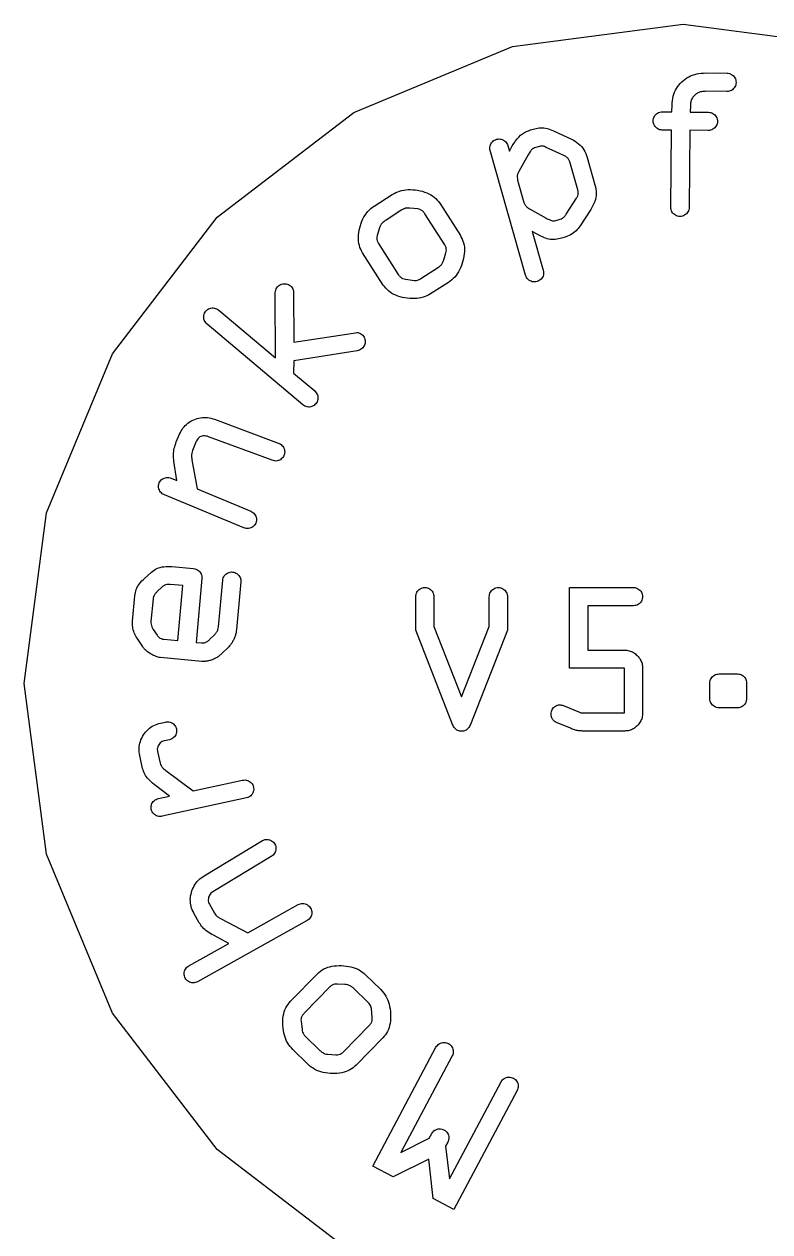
# Model space of a CAD drawing. Extents: x 0 to 201, y 0 to 275.
# Drawn here: x 113.87 to 137.63, y 126.58 to 165.05 of the extents above; entities that cross this region are included whole.
import ezdxf

# ---------------------------------------------------------------- set-up
doc = ezdxf.new("R2010")
doc.units = 0
doc.layers.add('PROFILEEDGES', color=7, linetype='CONTINUOUS')

msp = doc.modelspace()

# ---------------------------------------------------------------- linework, layer by layer
at = {"layer": 'PROFILEEDGES', "color": 7}
for points in [[(114.583289, 149.485578), (116.681197, 154.550378), (120.018466, 158.899623), (124.367713, 162.236913), (129.432526, 164.334821), (134.867729, 165.050378)], [(134.867729, 165.050378), (140.302932, 164.334821)], [(135.585623, 163.496724), (136.26428, 163.490268)], [(136.258723, 162.904629), (135.580067, 162.911084)], [(134.205583, 162.255762), (134.508716, 162.252878), (134.511362, 162.4768)], [(135.096991, 162.471236), (135.094345, 162.247314), (135.673095, 162.24181)], [(129.998761, 161.682859), (130.127984, 161.719687)], [(130.733641, 161.655875), (131.311756, 161.38718)], [(134.47305, 159.217964), (134.496334, 161.674208), (134.20008, 161.677012)], [(135.081989, 161.668643), (135.058706, 159.212403)], [(135.667591, 161.663061), (135.081989, 161.668643)], [(129.8457, 157.053918), (128.714474, 161.023089)], [(129.277719, 161.183615), (129.328704, 161.004703)], [(129.927615, 160.888861), (129.630567, 160.359996)], [(130.2884, 161.156466), (130.126052, 161.110198)], [(131.06191, 160.868234), (130.480514, 161.135987)], [(131.507442, 159.77007), (131.251537, 160.667936)], [(131.808246, 160.801479), (132.055632, 159.933429)], [(129.591091, 160.083662), (129.794132, 159.371332)], [(125.024938, 159.2574), (125.596412, 159.623472)], [(127.108902, 159.344459), (127.768562, 158.314613)], [(131.139724, 158.998963), (131.465135, 159.503674)], [(125.902799, 159.132393), (125.398027, 158.809061)], [(126.410826, 159.163235), (126.152328, 159.189945)], [(127.27006, 158.019835), (126.638262, 159.006168)], [(129.988469, 159.154469), (130.503613, 158.86783)], [(131.924981, 159.147498), (131.582504, 158.627181)], [(125.192922, 158.567208), (125.118627, 158.319143)], [(130.807857, 158.793329), (130.950309, 158.833935)], [(130.057578, 158.446952), (130.408839, 157.214457)], [(130.334411, 158.292962), (130.057578, 158.446952)], [(131.071197, 158.259352), (130.948589, 158.224414)], [(125.308545, 156.738831), (124.64886, 157.768677)], [(125.155034, 158.06427), (125.786832, 157.07794)], [(127.240295, 157.542554), (127.304641, 157.767867)], [(126.505944, 156.945326), (127.071623, 157.30768)], [(126.018237, 156.92749), (126.301341, 156.887906)], [(127.389625, 156.824033), (126.818125, 156.45796)], [(120.070642, 155.939314), (121.878407, 154.417033), (121.866766, 156.462495)], [(122.454114, 156.512851), (122.460994, 154.92175), (124.428091, 155.219975)], [(122.752062, 152.924696), (119.697844, 155.496594)], [(124.474975, 154.644533), (122.455728, 154.327168), (122.455464, 153.931057), (123.124807, 153.367413)], [(119.933032, 152.462469), (121.989718, 151.692905)], [(118.716584, 151.744564), (118.819771, 151.992677)], [(119.338302, 151.73214), (119.229823, 151.4713)], [(121.767468, 151.158393), (119.739939, 151.908365)], [(118.557543, 150.590619), (118.73566, 150.516533), (118.642262, 151.126254)], [(119.212519, 151.172326), (119.383519, 150.246769), (121.091695, 149.536339)], [(119.213683, 151.172096), (119.212519, 151.172326)], [(120.87061, 149.001819), (118.335399, 150.056218)], [(113.867724, 144.050378), (114.583289, 149.485578)], [(118.570005, 147.771467), (119.2666, 147.709301)], [(117.699499, 147.396055), (117.924659, 147.593863)], [(119.529119, 147.395336), (119.347218, 145.357049), (119.515361, 145.342047)], [(118.263247, 147.124381), (118.100687, 146.969407)], [(118.318386, 145.455781), (118.764473, 145.415972), (118.920657, 147.166016), (118.519178, 147.201843)], [(120.062519, 145.85354), (120.194811, 147.335931)], [(120.771311, 147.284483), (120.63566, 145.764349)], [(131.654947, 143.112197), (132.995088, 143.112197), (132.995088, 144.531578), (131.244975, 144.531578), (131.244975, 147.105064), (133.284489, 147.105064)], [(117.321833, 146.032409), (117.394117, 146.842232)], [(117.973475, 146.745561), (117.908864, 146.021524)], [(127.517393, 142.743572), (126.346056, 145.744251), (126.346056, 146.808786)], [(126.924832, 146.808786), (126.924832, 145.86483), (127.806768, 143.618626), (128.68873, 145.85794), (128.68873, 146.808786)], [(129.267506, 146.808786), (129.267506, 145.744251), (128.08929, 142.743572)], [(133.284489, 146.526288), (131.830657, 146.526288), (131.830657, 145.110354), (132.995088, 145.110354)], [(117.634438, 145.2332), (117.467142, 145.490246)], [(117.979772, 145.769622), (118.105449, 145.588925)], [(119.777193, 145.446656), (119.932873, 145.602241)], [(120.389835, 145.219042), (120.140386, 144.981896)], [(119.531924, 144.752574), (118.210833, 144.870472)], [(133.573864, 144.531578), (133.573864, 143.112197)], [(136.013005, 144.352432), (136.59866, 144.352432)], [(124.367713, 125.863846), (120.018466, 129.201136), (116.681197, 133.550378), (114.583289, 138.61518), (113.867724, 144.050378)], [(135.716724, 143.563505), (135.716724, 144.063043)], [(136.888061, 144.063043), (136.888061, 143.570395)], [(131.131284, 143.315458), (131.513712, 143.153538)], [(136.59866, 143.274117), (136.006099, 143.274117)], [(118.215013, 142.787834), (118.366487, 142.820859)], [(131.272545, 142.619548), (130.83503, 142.80214)], [(132.995088, 142.533421), (131.654947, 142.533421)], [(118.49653, 142.256839), (118.338335, 142.222343)], [(117.642005, 141.340627), (117.551729, 141.754647)], [(118.117223, 141.877948), (118.197233, 141.511053)], [(118.379028, 141.275661), (119.251201, 140.623108), (120.829864, 140.967323)], [(118.147147, 140.382377), (118.500578, 140.45944), (118.006204, 140.834714)], [(120.95316, 140.401832), (118.270443, 139.816888)], [(119.604367, 137.922657), (121.461213, 139.042085)], [(121.743285, 138.536721), (119.880433, 137.413935)], [(119.772271, 137.014178), (119.930122, 136.731416)], [(120.122871, 136.562831), (120.993482, 136.105856), (122.59982, 137.002582)], [(119.447495, 136.422578), (119.27287, 136.735421)], [(122.881813, 136.49723), (119.389393, 134.547606)], [(122.881919, 136.497225), (122.881813, 136.49723)], [(119.113353, 135.056317), (120.388777, 135.768324), (119.897366, 136.026645)], [(122.355954, 133.927213), (123.210373, 134.802259)], [(124.748025, 134.769432), (125.233615, 134.295286)], [(123.609973, 134.383122), (122.791643, 133.545049)], [(124.081646, 134.461833), (123.847648, 134.47366)], [(124.8292, 133.881178), (124.348531, 134.350512)], [(124.956702, 133.410069), (124.931302, 133.694806)], [(122.689938, 133.288033), (122.72227, 133.030178)], [(124.044022, 132.312633), (124.862352, 133.150706)], [(122.834638, 132.800078), (123.263528, 132.381287)], [(125.300634, 132.761263), (124.446215, 131.886217)], [(122.911023, 131.916636), (122.425434, 132.390783)], [(129.575216, 131.082577), (127.560176, 127.296244), (126.900226, 127.647463), (126.757853, 128.897907), (125.622897, 128.327241), (124.975117, 128.671985), (126.990184, 132.458318)], [(123.545415, 132.236039), (123.80386, 132.219635)], [(127.507074, 132.183159), (125.872372, 129.111516), (126.777829, 129.566263), (126.853897, 129.709202)], [(127.364913, 129.437287), (127.295301, 129.306514), (127.423095, 128.270668), (129.064279, 131.354476)]]:
    msp.add_lwpolyline(points, dxfattribs=at)
for points in [[(127.108902, 159.344459)], [(130.807857, 158.793334)], [(125.155034, 158.06427)], [(122.752009, 152.924696)], [(118.570005, 147.77147)], [(129.267506, 146.808786)], [(118.318386, 145.455781)], [(136.013005, 144.352432)], [(131.654947, 143.112197)], [(120.95316, 140.401832)], [(122.355954, 133.927213)], [(124.043943, 132.312638)], [(127.364834, 129.437279)]]:
    msp.add_lwpolyline(points, close=True, dxfattribs=at)
for points, knots in [([(134.511362, 162.4768), (134.51814, 162.570928), (134.531317, 162.753919), (134.641458, 163.008931), (134.81418, 163.220657), (135.037265, 163.381742), (135.301487, 163.482699), (135.489055, 163.491957), (135.585623, 163.496724)], [0, 0, 0, 0, 0.281459, 0.547173, 0.817976, 1.092292, 1.364206, 1.652758, 1.652758, 1.652758, 1.652758]), ([(136.26428, 163.490268), (136.289947, 163.48833), (136.340219, 163.484535), (136.410643, 163.453141), (136.468979, 163.403615), (136.516796, 163.342711), (136.54577, 163.269509), (136.553688, 163.192548), (136.544826, 163.116296), (136.513977, 163.046119), (136.464756, 162.9869), (136.404419, 162.939425), (136.333753, 162.909121), (136.28392, 162.906137), (136.258723, 162.904629)], [0, 0, 0, 0, 0.076767, 0.150352, 0.2266, 0.304622, 0.380328, 0.459382, 0.534571, 0.608156, 0.685887, 0.763307, 0.836892, 0.912149, 0.912149, 0.912149, 0.912149]), ([(135.580067, 162.911084), (135.536282, 162.909103), (135.451664, 162.905275), (135.332543, 162.862896), (135.231537, 162.795348), (135.154466, 162.703903), (135.1057, 162.592789), (135.099958, 162.512642), (135.096991, 162.471236)], [0, 0, 0, 0, 0.130879, 0.252932, 0.373957, 0.491436, 0.607245, 0.731024, 0.731024, 0.731024, 0.731024]), ([(134.20008, 161.677012), (134.174274, 161.67896), (134.123501, 161.682792), (134.052312, 161.71443), (133.992156, 161.762392), (133.946539, 161.823899), (133.91838, 161.894274), (133.910856, 161.968473), (133.918778, 162.041897), (133.945746, 162.11045), (133.989583, 162.171059), (134.048351, 162.220875), (134.123468, 162.251632), (134.177449, 162.254347), (134.205583, 162.255762)], [0, 0, 0, 0, 0.077147, 0.151789, 0.229532, 0.305784, 0.378929, 0.454136, 0.527294, 0.59853, 0.672502, 0.749649, 0.826857, 0.910898, 0.910898, 0.910898, 0.910898]), ([(135.673095, 162.24181), (135.698243, 162.240534), (135.747907, 162.238012), (135.818225, 162.207408), (135.877756, 162.159167), (135.925352, 162.098203), (135.954573, 162.026345), (135.962561, 161.950336), (135.953673, 161.874731), (135.922851, 161.804551), (135.873622, 161.745332), (135.813287, 161.697857), (135.742621, 161.667553), (135.692787, 161.664569), (135.667591, 161.663061)], [0, 0, 0, 0, 0.075031, 0.148173, 0.22537, 0.303089, 0.377733, 0.454887, 0.530076, 0.603661, 0.681392, 0.758812, 0.832397, 0.907654, 0.907654, 0.907654, 0.907654]), ([(129.328704, 161.004703), (129.389362, 161.116416), (129.500534, 161.321158), (129.726821, 161.568546), (129.912088, 161.646425), (129.998761, 161.682859)], [0, 0, 0, 0, 0.381605, 0.699388, 0.978747, 0.978747, 0.978747, 0.978747]), ([(130.127984, 161.719687), (130.19377, 161.733318), (130.326121, 161.760742), (130.536042, 161.736695), (130.666234, 161.683445), (130.733641, 161.655875)], [0, 0, 0, 0, 0.200636, 0.403639, 0.621589, 0.621589, 0.621589, 0.621589]), ([(128.714474, 161.023089), (128.709251, 161.047787), (128.698922, 161.096634), (128.709484, 161.172766), (128.739064, 161.243754), (128.784548, 161.307037), (128.846453, 161.355539), (128.918034, 161.385141), (128.993839, 161.39744), (129.069709, 161.387815), (129.140611, 161.357976), (129.203064, 161.313452), (129.252157, 161.254304), (129.269134, 161.207354), (129.277719, 161.183615)], [0, 0, 0, 0, 0.075255, 0.14884, 0.226257, 0.304278, 0.379981, 0.459033, 0.534295, 0.607886, 0.68531, 0.762723, 0.836307, 0.911564, 0.911564, 0.911564, 0.911564]), ([(131.311756, 161.38718), (131.389713, 161.343525), (131.542506, 161.257964), (131.717568, 161.051093), (131.777547, 160.885988), (131.808246, 160.801479)], [0, 0, 0, 0, 0.266611, 0.522551, 0.790911, 0.790911, 0.790911, 0.790911]), ([(130.126052, 161.110198), (130.104028, 161.099316), (130.052098, 161.073656), (129.988019, 160.992316), (129.949524, 160.926385), (129.927615, 160.888861)], [0, 0, 0, 0, 0.07297, 0.172059, 0.302949, 0.302949, 0.302949, 0.302949]), ([(130.480514, 161.135987), (130.459018, 161.144734), (130.417593, 161.161592), (130.351039, 161.169372), (130.309158, 161.160743), (130.2884, 161.156466)], [0, 0, 0, 0, 0.069464, 0.133865, 0.197152, 0.197152, 0.197152, 0.197152]), ([(131.251537, 160.667936), (131.240674, 160.695998), (131.218658, 160.75287), (131.150294, 160.822499), (131.092455, 160.852428), (131.06191, 160.868234)], [0, 0, 0, 0, 0.089549, 0.181489, 0.284384, 0.284384, 0.284384, 0.284384]), ([(129.630567, 160.359996), (129.615886, 160.329581), (129.587686, 160.271156), (129.572806, 160.174702), (129.58502, 160.113891), (129.591091, 160.083662)], [0, 0, 0, 0, 0.101033, 0.194079, 0.286053, 0.286053, 0.286053, 0.286053]), ([(125.596412, 159.623472), (125.672659, 159.665244), (125.829492, 159.751163), (126.111942, 159.789938), (126.407695, 159.766565), (126.694566, 159.692403), (126.94523, 159.554549), (127.055143, 159.413465), (127.108902, 159.344459)], [0, 0, 0, 0, 0.258951, 0.532633, 0.839333, 1.145623, 1.417304, 1.677403, 1.677403, 1.677403, 1.677403]), ([(131.465135, 159.503674), (131.481168, 159.530098), (131.512858, 159.582324), (131.527237, 159.677116), (131.514203, 159.738321), (131.507442, 159.77007)], [0, 0, 0, 0, 0.092072, 0.181984, 0.27889, 0.27889, 0.27889, 0.27889]), ([(132.055632, 159.933429), (132.073885, 159.843884), (132.109927, 159.667074), (132.062417, 159.389663), (131.971751, 159.229908), (131.924981, 159.147498)], [0, 0, 0, 0, 0.272514, 0.538087, 0.821048, 0.821048, 0.821048, 0.821048]), ([(129.794132, 159.371332), (129.80518, 159.343234), (129.828152, 159.284805), (129.897939, 159.210739), (129.956956, 159.174056), (129.988469, 159.154469)], [0, 0, 0, 0, 0.089925, 0.186991, 0.298199, 0.298199, 0.298199, 0.298199]), ([(124.64886, 157.768677), (124.610141, 157.843547), (124.530498, 157.997553), (124.507962, 158.274588), (124.551573, 158.563193), (124.649141, 158.843864), (124.804936, 159.090287), (124.952318, 159.202238), (125.024938, 159.2574)], [0, 0, 0, 0, 0.25072, 0.515724, 0.815701, 1.122724, 1.402448, 1.674159, 1.674159, 1.674159, 1.674159]), ([(126.152328, 159.189945), (126.123263, 159.191724), (126.0657, 159.195249), (125.979421, 159.175184), (125.928652, 159.14683), (125.902799, 159.132393)], [0, 0, 0, 0, 0.087057, 0.172417, 0.26098, 0.26098, 0.26098, 0.26098]), ([(126.638262, 159.006168), (126.617626, 159.034759), (126.57898, 159.088307), (126.499477, 159.146153), (126.439927, 159.157628), (126.410826, 159.163235)], [0, 0, 0, 0, 0.105556, 0.19769, 0.285745, 0.285745, 0.285745, 0.285745]), ([(130.950309, 158.833935), (130.973254, 158.843163), (131.022273, 158.862876), (131.086122, 158.922137), (131.120906, 158.971993), (131.139724, 158.998963)], [0, 0, 0, 0, 0.073694, 0.157435, 0.256123, 0.256123, 0.256123, 0.256123]), ([(135.058706, 159.212403), (135.056947, 159.186598), (135.053485, 159.135806), (135.021781, 159.064469), (134.973315, 159.004614), (134.911846, 158.958832), (134.841438, 158.930711), (134.765284, 158.922944), (134.688579, 158.932001), (134.616249, 158.961156), (134.554541, 159.008216), (134.507715, 159.069534), (134.477421, 159.141285), (134.474523, 159.192124), (134.47305, 159.217964)], [0, 0, 0, 0, 0.077087, 0.151731, 0.229768, 0.306023, 0.379171, 0.45438, 0.533379, 0.608659, 0.685562, 0.763282, 0.837927, 0.915081, 0.915081, 0.915081, 0.915081]), ([(125.398027, 158.809061), (125.36493, 158.785744), (125.303014, 158.742126), (125.229859, 158.660113), (125.204842, 158.59719), (125.192922, 158.567208)], [0, 0, 0, 0, 0.121405, 0.227109, 0.323314, 0.323314, 0.323314, 0.323314]), ([(130.503613, 158.86783), (130.542506, 158.847975), (130.612322, 158.812334), (130.716973, 158.781076), (130.779821, 158.789553), (130.807857, 158.793334)], [0, 0, 0, 0, 0.13133, 0.23574, 0.31983, 0.31983, 0.31983, 0.31983]), ([(131.582504, 158.627181), (131.541646, 158.571044), (131.459404, 158.458044), (131.280391, 158.331926), (131.142651, 158.284141), (131.071197, 158.259352)], [0, 0, 0, 0, 0.207281, 0.417237, 0.643562, 0.643562, 0.643562, 0.643562]), ([(125.118627, 158.319143), (125.111929, 158.290186), (125.098745, 158.233189), (125.111954, 158.143051), (125.140391, 158.091049), (125.155034, 158.06427)], [0, 0, 0, 0, 0.08863, 0.17445, 0.26556, 0.26556, 0.26556, 0.26556]), ([(127.768562, 158.314613), (127.808033, 158.237962), (127.889025, 158.080677), (127.907799, 157.797365), (127.854844, 157.506688), (127.752735, 157.227891), (127.600926, 156.986133), (127.458716, 156.877036), (127.389625, 156.824033)], [0, 0, 0, 0, 0.256319, 0.525953, 0.831675, 1.138825, 1.413417, 1.672877, 1.672877, 1.672877, 1.672877]), ([(130.948589, 158.224414), (130.878177, 158.209304), (130.740354, 158.179728), (130.525557, 158.203347), (130.398758, 158.262794), (130.334411, 158.292962)], [0, 0, 0, 0, 0.215165, 0.421162, 0.633409, 0.633409, 0.633409, 0.633409]), ([(127.304641, 157.767867), (127.312041, 157.795822), (127.326726, 157.851301), (127.313573, 157.940852), (127.284967, 157.992777), (127.27006, 158.019835)], [0, 0, 0, 0, 0.086099, 0.170876, 0.263128, 0.263128, 0.263128, 0.263128]), ([(127.071623, 157.30768), (127.097508, 157.326973), (127.149266, 157.365549), (127.20727, 157.447456), (127.229067, 157.510223), (127.240295, 157.542554)], [0, 0, 0, 0, 0.096433, 0.192821, 0.295211, 0.295211, 0.295211, 0.295211]), ([(125.786832, 157.07794), (125.806567, 157.051225), (125.844608, 156.999731), (125.92623, 156.945789), (125.987375, 156.933628), (126.018237, 156.92749)], [0, 0, 0, 0, 0.099188, 0.191193, 0.284953, 0.284953, 0.284953, 0.284953]), ([(130.408839, 157.214457), (130.414445, 157.188559), (130.42542, 157.137861), (130.415983, 157.059333), (130.38632, 156.988055), (130.343149, 156.924618), (130.283322, 156.876626), (130.212415, 156.847266), (130.135929, 156.834767), (130.058043, 156.843785), (129.984816, 156.872211), (129.921529, 156.91852), (129.871983, 156.980047), (129.854586, 157.028942), (129.8457, 157.053918)], [0, 0, 0, 0, 0.079055, 0.154757, 0.232762, 0.308983, 0.382568, 0.459345, 0.536867, 0.612565, 0.691798, 0.769825, 0.845532, 0.924586, 0.924586, 0.924586, 0.924586]), ([(121.866766, 156.462495), (121.868259, 156.490046), (121.871156, 156.543468), (121.897866, 156.618994), (121.941406, 156.68408), (121.998007, 156.737455), (122.068142, 156.772619), (122.144456, 156.784758), (122.221219, 156.78151), (122.294287, 156.757202), (122.358974, 156.713942), (122.412302, 156.657526), (122.448043, 156.587987), (122.452081, 156.538017), (122.454114, 156.512851)], [0, 0, 0, 0, 0.08244, 0.159858, 0.236852, 0.31557, 0.390664, 0.468403, 0.544962, 0.619173, 0.696283, 0.77614, 0.850179, 0.925296, 0.925296, 0.925296, 0.925296]), ([(126.818125, 156.45796), (126.740092, 156.416724), (126.580115, 156.332186), (126.295173, 156.295629), (125.998666, 156.321016), (125.714891, 156.400172), (125.468437, 156.53505), (125.360716, 156.672341), (125.308545, 156.738831)], [0, 0, 0, 0, 0.262931, 0.539038, 0.84642, 1.151599, 1.419169, 1.670454, 1.670454, 1.670454, 1.670454]), ([(126.301341, 156.887906), (126.323001, 156.88689), (126.368386, 156.88476), (126.438733, 156.906342), (126.482556, 156.93176), (126.505944, 156.945326)], [0, 0, 0, 0, 0.064669, 0.135505, 0.216574, 0.216574, 0.216574, 0.216574]), ([(119.697844, 155.496594), (119.678668, 155.514862), (119.641221, 155.550533), (119.604634, 155.619804), (119.586842, 155.695116), (119.589703, 155.772431), (119.612766, 155.846378), (119.655246, 155.910636), (119.711006, 155.963174), (119.779303, 155.998085), (119.854868, 156.011454), (119.932045, 156.009363), (120.007559, 155.985816), (120.049313, 155.955037), (120.070642, 155.939314)], [0, 0, 0, 0, 0.079012, 0.15429, 0.231155, 0.308877, 0.38352, 0.460652, 0.537431, 0.611021, 0.687247, 0.765261, 0.840963, 0.920018, 0.920018, 0.920018, 0.920018]), ([(124.428091, 155.219975), (124.452398, 155.222866), (124.500016, 155.22853), (124.571272, 155.208682), (124.632748, 155.168712), (124.683784, 155.113951), (124.719355, 155.04616), (124.738696, 154.971038), (124.739316, 154.893269), (124.717727, 154.81907), (124.675193, 154.754663), (124.619022, 154.70144), (124.551072, 154.661954), (124.500627, 154.650405), (124.474975, 154.644533)], [0, 0, 0, 0, 0.07285, 0.142716, 0.216508, 0.290577, 0.364786, 0.443814, 0.521252, 0.595294, 0.672139, 0.749958, 0.8259, 0.904474, 0.904474, 0.904474, 0.904474]), ([(123.124807, 153.367413), (123.143447, 153.349465), (123.18012, 153.314154), (123.214967, 153.244432), (123.230372, 153.169584), (123.228026, 153.093457), (123.204419, 153.02119), (123.161875, 152.957744), (123.106265, 152.904755), (123.038402, 152.868788), (122.963675, 152.85095), (122.887218, 152.855952), (122.81361, 152.879148), (122.772803, 152.909321), (122.752009, 152.924696)], [0, 0, 0, 0, 0.077155, 0.151802, 0.229526, 0.304559, 0.377704, 0.454447, 0.53156, 0.605773, 0.68233, 0.75889, 0.833101, 0.910212, 0.910212, 0.910212, 0.910212]), ([(118.819771, 151.992677), (118.852715, 152.059064), (118.917669, 152.189953), (119.077724, 152.346475), (119.271507, 152.457255), (119.487181, 152.521189), (119.715627, 152.528073), (119.859553, 152.484642), (119.933032, 152.462469)], [0, 0, 0, 0, 0.221014, 0.43576, 0.659699, 0.885147, 1.104709, 1.333717, 1.333717, 1.333717, 1.333717]), ([(118.642262, 151.126254), (118.634252, 151.194944), (118.618209, 151.332529), (118.644373, 151.543618), (118.692199, 151.676707), (118.716584, 151.744564)], [0, 0, 0, 0, 0.206971, 0.414558, 0.6305, 0.6305, 0.6305, 0.6305]), ([(119.739939, 151.908365), (119.683187, 151.925345), (119.578494, 151.95667), (119.413616, 151.883921), (119.364853, 151.785649), (119.338302, 151.73214)], [0, 0, 0, 0, 0.17307, 0.31927, 0.494035, 0.494035, 0.494035, 0.494035]), ([(121.989718, 151.692905), (122.012549, 151.682277), (122.057637, 151.661289), (122.111336, 151.606541), (122.148453, 151.539508), (122.169678, 151.46513), (122.169785, 151.387575), (122.148896, 151.314709), (122.113014, 151.249347), (122.062396, 151.196141), (121.99986, 151.155605), (121.926391, 151.133579), (121.8458, 151.133135), (121.794324, 151.149733), (121.767468, 151.158393)], [0, 0, 0, 0, 0.075041, 0.14819, 0.225378, 0.303096, 0.377739, 0.454893, 0.528108, 0.599344, 0.673038, 0.749206, 0.826411, 0.910632, 0.910632, 0.910632, 0.910632]), ([(119.229823, 151.4713), (119.220459, 151.442587), (119.200733, 151.382099), (119.197265, 151.279704), (119.207986, 151.209439), (119.213683, 151.172096)], [0, 0, 0, 0, 0.090254, 0.190134, 0.303429, 0.303429, 0.303429, 0.303429]), ([(118.335399, 150.056218), (118.312216, 150.067646), (118.266723, 150.090071), (118.212036, 150.144724), (118.173238, 150.21142), (118.15045, 150.285732), (118.149119, 150.363872), (118.169674, 150.43783), (118.207497, 150.504203), (118.26347, 150.5573), (118.332433, 150.592688), (118.40683, 150.614427), (118.484854, 150.615281), (118.533048, 150.598929), (118.557543, 150.590619)], [0, 0, 0, 0, 0.07711, 0.151323, 0.227883, 0.306802, 0.381895, 0.45908, 0.534385, 0.608426, 0.687045, 0.764771, 0.839418, 0.916575, 0.916575, 0.916575, 0.916575]), ([(121.091695, 149.536339), (121.114277, 149.525056), (121.158938, 149.502741), (121.211988, 149.447105), (121.248906, 149.379871), (121.270428, 149.306007), (121.271478, 149.229665), (121.251897, 149.156735), (121.214558, 149.091082), (121.159923, 149.037647), (121.092402, 149.000747), (121.0187, 148.979549), (120.941856, 148.977894), (120.894534, 148.993785), (120.87061, 149.001819)], [0, 0, 0, 0, 0.075258, 0.148841, 0.226257, 0.303714, 0.377303, 0.45239, 0.527645, 0.601231, 0.678655, 0.75607, 0.829653, 0.904893, 0.904893, 0.904893, 0.904893]), ([(117.924659, 147.593863), (117.98048, 147.636314), (118.095992, 147.724159), (118.324671, 147.780797), (118.484543, 147.774719), (118.570005, 147.77147)], [0, 0, 0, 0, 0.208644, 0.431757, 0.688009, 0.688009, 0.688009, 0.688009]), ([(117.394117, 146.842232), (117.40577, 146.909138), (117.429549, 147.045672), (117.53895, 147.236767), (117.644213, 147.341203), (117.699499, 147.396055)], [0, 0, 0, 0, 0.202572, 0.413384, 0.646592, 0.646592, 0.646592, 0.646592]), ([(119.2666, 147.709301), (119.29153, 147.705321), (119.340838, 147.697449), (119.40813, 147.660319), (119.463645, 147.607313), (119.505987, 147.543294), (119.530613, 147.470493), (119.529621, 147.420575), (119.529119, 147.395336)], [0, 0, 0, 0, 0.075262, 0.148851, 0.226268, 0.303687, 0.37727, 0.452525, 0.452525, 0.452525, 0.452525]), ([(120.194811, 147.335931), (120.198776, 147.360853), (120.20662, 147.410147), (120.243714, 147.477553), (120.296714, 147.532322), (120.359518, 147.576094), (120.432587, 147.599363), (120.50857, 147.601559), (120.583113, 147.585527), (120.650585, 147.548091), (120.704843, 147.493024), (120.747763, 147.429691), (120.772548, 147.358014), (120.771725, 147.309086), (120.771311, 147.284483)], [0, 0, 0, 0, 0.075246, 0.148834, 0.22629, 0.302511, 0.376094, 0.452864, 0.528164, 0.602204, 0.680822, 0.757941, 0.830471, 0.903828, 0.903828, 0.903828, 0.903828]), ([(118.100687, 146.969407), (118.077628, 146.944), (118.035361, 146.897428), (117.988799, 146.821758), (117.978299, 146.769547), (117.973475, 146.745561)], [0, 0, 0, 0, 0.103022, 0.188844, 0.26178, 0.26178, 0.26178, 0.26178]), ([(118.519178, 147.201843), (118.485738, 147.202941), (118.422532, 147.205016), (118.331662, 147.17943), (118.285788, 147.142519), (118.263247, 147.124381)], [0, 0, 0, 0, 0.100134, 0.189266, 0.275379, 0.275379, 0.275379, 0.275379]), ([(126.346056, 146.808786), (126.347679, 146.835219), (126.350848, 146.886837), (126.380267, 146.959442), (126.426424, 147.021548), (126.487367, 147.069209), (126.558808, 147.099199), (126.635336, 147.108038), (126.711445, 147.099251), (126.782135, 147.069496), (126.841031, 147.020306), (126.889146, 146.959925), (126.919775, 146.886993), (126.923122, 146.835228), (126.924832, 146.808786)], [0, 0, 0, 0, 0.079008, 0.154285, 0.231149, 0.308869, 0.383517, 0.46068, 0.537449, 0.611032, 0.687253, 0.765274, 0.840979, 0.920032, 0.920032, 0.920032, 0.920032]), ([(128.68873, 146.808786), (128.690352, 146.835219), (128.693522, 146.886837), (128.722941, 146.959442), (128.769097, 147.021547), (128.830036, 147.069207), (128.901468, 147.099199), (128.977993, 147.108038), (129.054104, 147.099252), (129.124804, 147.069497), (129.183705, 147.020307), (129.23182, 146.959925), (129.262449, 146.886993), (129.265796, 146.835228), (129.267506, 146.808786)], [0, 0, 0, 0, 0.079008, 0.154285, 0.231149, 0.308867, 0.383506, 0.460655, 0.537439, 0.61103, 0.687253, 0.765274, 0.840979, 0.920031, 0.920031, 0.920031, 0.920031]), ([(133.284489, 147.105064), (133.309671, 147.103318), (133.359475, 147.099864), (133.429815, 147.068861), (133.48974, 147.020993), (133.537878, 146.960991), (133.567898, 146.890668), (133.576875, 146.815041), (133.567958, 146.739058), (133.538083, 146.667518), (133.490475, 146.607454), (133.430778, 146.560498), (133.360292, 146.531098), (133.310156, 146.527917), (133.284489, 146.526288)], [0, 0, 0, 0, 0.075253, 0.148835, 0.226253, 0.303671, 0.377255, 0.45251, 0.529663, 0.604306, 0.682025, 0.75706, 0.830202, 0.906925, 0.906925, 0.906925, 0.906925]), ([(117.467142, 145.490246), (117.433701, 145.546612), (117.368355, 145.656757), (117.317383, 145.84382), (117.320346, 145.9694), (117.321833, 146.032409)], [0, 0, 0, 0, 0.196098, 0.383197, 0.571605, 0.571605, 0.571605, 0.571605]), ([(117.908864, 146.021524), (117.908255, 145.992248), (117.907039, 145.933787), (117.932052, 145.846731), (117.963583, 145.795781), (117.979772, 145.769622)], [0, 0, 0, 0, 0.087506, 0.174736, 0.266778, 0.266778, 0.266778, 0.266778]), ([(119.932873, 145.602241), (119.956294, 145.62963), (120.00014, 145.680905), (120.046837, 145.766371), (120.057474, 145.825496), (120.062519, 145.85354)], [0, 0, 0, 0, 0.108085, 0.202341, 0.287385, 0.287385, 0.287385, 0.287385]), ([(118.105449, 145.588925), (118.123114, 145.564743), (118.157332, 145.517901), (118.233069, 145.470166), (118.28958, 145.460638), (118.318386, 145.455781)], [0, 0, 0, 0, 0.089326, 0.173038, 0.260079, 0.260079, 0.260079, 0.260079]), ([(119.515361, 145.342047), (119.547206, 145.341864), (119.610608, 145.341499), (119.703094, 145.379544), (119.751802, 145.423659), (119.777193, 145.446656)], [0, 0, 0, 0, 0.094849, 0.188834, 0.291174, 0.291174, 0.291174, 0.291174]), ([(120.63566, 145.764349), (120.631217, 145.730183), (120.622092, 145.660006), (120.590378, 145.555032), (120.548417, 145.451474), (120.496339, 145.358755), (120.44598, 145.279707), (120.407358, 145.237976), (120.389835, 145.219042)], [0, 0, 0, 0, 0.103202, 0.211983, 0.327848, 0.437726, 0.530752, 0.608005, 0.608005, 0.608005, 0.608005]), ([(118.210833, 144.870472), (118.182776, 144.875235), (118.119734, 144.885937), (118.020564, 144.927222), (117.909866, 144.982177), (117.8015, 145.054078), (117.705814, 145.136913), (117.657716, 145.201798), (117.634438, 145.2332)], [0, 0, 0, 0, 0.085139, 0.191305, 0.320326, 0.455816, 0.580529, 0.69749, 0.69749, 0.69749, 0.69749]), ([(132.995088, 145.110354), (133.045455, 145.106862), (133.145073, 145.099953), (133.285721, 145.037945), (133.405732, 144.942215), (133.501462, 144.822205), (133.563464, 144.681561), (133.570372, 144.581945), (133.573864, 144.531578)], [0, 0, 0, 0, 0.150509, 0.297682, 0.452529, 0.607365, 0.754533, 0.905041, 0.905041, 0.905041, 0.905041]), ([(120.140386, 144.981896), (120.114728, 144.957809), (120.061707, 144.908035), (119.964127, 144.849393), (119.856174, 144.800841), (119.743602, 144.768297), (119.635023, 144.749052), (119.56529, 144.751434), (119.531924, 144.752574)], [0, 0, 0, 0, 0.105316, 0.217628, 0.339473, 0.459605, 0.568506, 0.668419, 0.668419, 0.668419, 0.668419]), ([(135.716724, 144.063043), (135.718434, 144.08873), (135.721781, 144.139037), (135.752496, 144.209727), (135.801419, 144.268626), (135.861872, 144.316744), (135.934789, 144.347375), (135.986559, 144.350722), (136.013005, 144.352432)], [0, 0, 0, 0, 0.076774, 0.150358, 0.226578, 0.3046, 0.380307, 0.459367, 0.459367, 0.459367, 0.459367]), ([(136.59866, 144.352432), (136.623837, 144.350681), (136.673634, 144.347219), (136.744036, 144.31628), (136.8034, 144.268406), (136.852295, 144.209745), (136.882998, 144.139035), (136.88635, 144.088729), (136.888061, 144.063043)], [0, 0, 0, 0, 0.075253, 0.148835, 0.226253, 0.302482, 0.37607, 0.452844, 0.452844, 0.452844, 0.452844]), ([(136.006099, 143.274117), (135.980276, 143.275835), (135.929469, 143.279215), (135.858015, 143.31017), (135.797315, 143.357515), (135.751377, 143.418591), (135.721665, 143.488692), (135.718386, 143.538337), (135.716724, 143.563505)], [0, 0, 0, 0, 0.077149, 0.151788, 0.229506, 0.305758, 0.378903, 0.45411, 0.45411, 0.45411, 0.45411]), ([(136.888061, 143.570395), (136.886317, 143.544453), (136.882871, 143.49318), (136.851919, 143.420637), (136.80479, 143.358898), (136.745277, 143.309937), (136.674666, 143.279162), (136.624351, 143.275822), (136.59866, 143.274117)], [0, 0, 0, 0, 0.077534, 0.153241, 0.232486, 0.308708, 0.38229, 0.45906, 0.45906, 0.45906, 0.45906]), ([(130.83503, 142.80214), (130.800101, 142.820229), (130.732385, 142.855299), (130.669407, 142.958865), (130.655488, 143.062505), (130.664504, 143.15332), (130.691703, 143.223792), (130.736815, 143.282747), (130.792144, 143.331209), (130.859283, 143.361213), (130.927598, 143.369683), (130.9949, 143.362528), (131.062134, 143.344822), (131.107273, 143.325654), (131.131284, 143.315458)], [0, 0, 0, 0, 0.11606, 0.22501, 0.347537, 0.424219, 0.49694, 0.570821, 0.644976, 0.715397, 0.787982, 0.848744, 0.917539, 0.995721, 0.995721, 0.995721, 0.995721]), ([(131.513712, 143.153538), (131.528892, 143.145334), (131.558475, 143.129343), (131.606518, 143.114965), (131.638914, 143.113113), (131.654947, 143.112197)], [0, 0, 0, 0, 0.051696, 0.10075, 0.148812, 0.148812, 0.148812, 0.148812]), ([(133.573864, 143.112197), (133.570396, 143.061194), (133.563555, 142.960588), (133.501664, 142.818722), (133.406466, 142.69866), (133.2867, 142.603827), (133.145897, 142.543424), (133.045944, 142.536794), (132.995088, 142.533421)], [0, 0, 0, 0, 0.152408, 0.300635, 0.455772, 0.608225, 0.754954, 0.906943, 0.906943, 0.906943, 0.906943]), ([(117.551729, 141.754647), (117.540378, 141.830645), (117.518061, 141.980067), (117.562027, 142.20698), (117.662617, 142.412968), (117.80803, 142.590179), (117.996042, 142.724616), (118.14119, 142.766521), (118.215013, 142.787834)], [0, 0, 0, 0, 0.229133, 0.450504, 0.680678, 0.910856, 1.132223, 1.361347, 1.361347, 1.361347, 1.361347]), ([(118.366487, 142.820859), (118.392687, 142.824824), (118.443977, 142.832585), (118.521764, 142.818193), (118.591008, 142.784038), (118.651611, 142.736972), (118.695762, 142.674245), (118.720479, 142.601754), (118.728429, 142.525336), (118.715545, 142.449634), (118.68409, 142.379543), (118.633485, 142.322021), (118.570199, 142.277856), (118.521398, 142.263934), (118.49653, 142.256839)], [0, 0, 0, 0, 0.079055, 0.154761, 0.232787, 0.309006, 0.38259, 0.459365, 0.536471, 0.610681, 0.687234, 0.763786, 0.837993, 0.915102, 0.915102, 0.915102, 0.915102]), ([(128.08929, 142.743572), (128.068742, 142.701169), (128.030769, 142.622807), (127.927481, 142.541338), (127.804995, 142.519168), (127.681925, 142.540821), (127.575094, 142.621707), (127.537543, 142.701013), (127.517393, 142.743572)], [0, 0, 0, 0, 0.140034, 0.25879, 0.378386, 0.503225, 0.6238, 0.76344, 0.76344, 0.76344, 0.76344]), ([(131.654947, 142.533421), (131.614106, 142.535422), (131.529698, 142.539556), (131.400956, 142.569738), (131.316438, 142.602522), (131.272545, 142.619548)], [0, 0, 0, 0, 0.122485, 0.253146, 0.394325, 0.394325, 0.394325, 0.394325]), ([(118.338335, 142.222343), (118.313609, 142.215195), (118.265183, 142.201198), (118.202539, 142.15619), (118.156235, 142.096071), (118.120843, 142.028949), (118.105995, 141.953258), (118.113428, 141.903404), (118.117223, 141.877948)], [0, 0, 0, 0, 0.076779, 0.150368, 0.226592, 0.302815, 0.3764, 0.453174, 0.453174, 0.453174, 0.453174]), ([(118.006204, 140.834714), (117.945423, 140.885611), (117.831512, 140.980999), (117.70134, 141.153001), (117.66117, 141.280025), (117.642005, 141.340627)], [0, 0, 0, 0, 0.237714, 0.445504, 0.635084, 0.635084, 0.635084, 0.635084]), ([(118.197233, 141.511053), (118.206345, 141.484147), (118.226129, 141.425726), (118.291915, 141.346561), (118.348275, 141.30069), (118.379028, 141.275661)], [0, 0, 0, 0, 0.084638, 0.183778, 0.302837, 0.302837, 0.302837, 0.302837]), ([(120.829864, 140.967323), (120.855457, 140.971146), (120.905813, 140.978669), (120.982238, 140.963651), (121.051563, 140.930306), (121.109712, 140.880477), (121.152774, 140.818116), (121.17718, 140.746223), (121.185054, 140.670332), (121.172176, 140.59463), (121.140721, 140.524534), (121.090102, 140.46702), (121.02682, 140.422853), (120.978024, 140.408928), (120.95316, 140.401832)], [0, 0, 0, 0, 0.077144, 0.151782, 0.229503, 0.305757, 0.378901, 0.454107, 0.531213, 0.605423, 0.681977, 0.758536, 0.832743, 0.909842, 0.909842, 0.909842, 0.909842]), ([(118.270443, 139.816888), (118.244891, 139.813004), (118.194747, 139.805382), (118.118632, 139.818943), (118.048666, 139.851471), (117.987497, 139.899407), (117.94169, 139.962763), (117.916363, 140.035734), (117.908836, 140.112004), (117.922825, 140.187405), (117.958334, 140.255435), (118.007078, 140.315309), (118.071812, 140.360776), (118.121676, 140.375073), (118.147147, 140.382377)], [0, 0, 0, 0, 0.077111, 0.151322, 0.227878, 0.306789, 0.381882, 0.459084, 0.535857, 0.609442, 0.68566, 0.763684, 0.83939, 0.918444, 0.918444, 0.918444, 0.918444]), ([(121.461213, 139.042085), (121.484239, 139.053771), (121.529475, 139.076728), (121.606671, 139.085612), (121.682654, 139.074055), (121.753034, 139.0428), (121.812802, 138.994463), (121.857444, 138.931983), (121.886978, 138.861261), (121.895223, 138.785105), (121.881716, 138.709484), (121.849971, 138.640029), (121.804305, 138.579021), (121.763658, 138.550844), (121.743285, 138.536721)], [0, 0, 0, 0, 0.076942, 0.151153, 0.22864, 0.305195, 0.379406, 0.456518, 0.533287, 0.60687, 0.683098, 0.760806, 0.83439, 0.908336, 0.908336, 0.908336, 0.908336]), ([(119.27287, 136.735421), (119.240279, 136.804306), (119.176089, 136.939976), (119.152907, 137.168912), (119.190059, 137.394346), (119.275771, 137.60701), (119.414921, 137.792629), (119.540416, 137.878764), (119.604367, 137.922657)], [0, 0, 0, 0, 0.227238, 0.447548, 0.677422, 0.907105, 1.129819, 1.361244, 1.361244, 1.361244, 1.361244]), ([(119.880433, 137.413935), (119.859613, 137.399516), (119.818384, 137.370962), (119.772846, 137.308793), (119.743784, 137.237435), (119.731324, 137.161104), (119.739334, 137.083555), (119.761171, 137.03756), (119.772271, 137.014178)], [0, 0, 0, 0, 0.075531, 0.149573, 0.227227, 0.304947, 0.379596, 0.456775, 0.456775, 0.456775, 0.456775]), ([(122.59982, 137.002582), (122.623202, 137.013663), (122.669205, 137.035464), (122.746742, 137.043372), (122.822198, 137.03129), (122.892549, 137.002111), (122.951776, 136.954463), (122.996079, 136.892244), (123.025944, 136.821484), (123.035563, 136.745287), (123.025795, 136.669086), (122.994055, 136.599352), (122.946313, 136.53872), (122.903656, 136.511232), (122.881919, 136.497225)], [0, 0, 0, 0, 0.07715, 0.151792, 0.229512, 0.304548, 0.377691, 0.454414, 0.53152, 0.605729, 0.682286, 0.758844, 0.833052, 0.910155, 0.910155, 0.910155, 0.910155]), ([(119.930122, 136.731416), (119.944348, 136.710174), (119.974471, 136.6652), (120.041583, 136.608992), (120.094599, 136.578886), (120.122871, 136.562831)], [0, 0, 0, 0, 0.076393, 0.16175, 0.259273, 0.259273, 0.259273, 0.259273]), ([(119.897366, 136.026645), (119.830785, 136.065908), (119.706856, 136.138988), (119.55015, 136.270365), (119.480134, 136.374182), (119.447495, 136.422578)], [0, 0, 0, 0, 0.231932, 0.431695, 0.606136, 0.606136, 0.606136, 0.606136]), ([(119.389393, 134.547606), (119.366728, 134.536831), (119.32223, 134.515678), (119.247425, 134.507871), (119.173123, 134.519312), (119.103596, 134.550245), (119.043827, 134.598565), (118.999177, 134.661067), (118.969729, 134.731747), (118.961163, 134.808035), (118.975813, 134.882656), (119.0026, 134.953595), (119.049496, 135.014855), (119.091769, 135.042303), (119.113353, 135.056317)], [0, 0, 0, 0, 0.07482, 0.1469, 0.221632, 0.298198, 0.37241, 0.449515, 0.526284, 0.599866, 0.676093, 0.752316, 0.8259, 0.902672, 0.902672, 0.902672, 0.902672]), ([(123.210373, 134.802259), (123.276146, 134.858005), (123.411107, 134.972393), (123.682877, 135.05461), (123.978007, 135.068626), (124.272654, 135.032058), (124.542431, 134.938713), (124.6808, 134.824783), (124.748025, 134.769432)], [0, 0, 0, 0, 0.256325, 0.525963, 0.831684, 1.138833, 1.413423, 1.672885, 1.672885, 1.672885, 1.672885]), ([(123.847648, 134.47366), (123.818742, 134.474562), (123.761376, 134.476353), (123.677097, 134.443336), (123.632968, 134.40375), (123.609973, 134.383122)], [0, 0, 0, 0, 0.086111, 0.170889, 0.263136, 0.263136, 0.263136, 0.263136]), ([(124.348531, 134.350512), (124.323895, 134.371375), (124.274632, 134.413091), (124.181747, 134.451114), (124.115678, 134.458189), (124.081646, 134.461833)], [0, 0, 0, 0, 0.09643, 0.192821, 0.295217, 0.295217, 0.295217, 0.295217]), ([(125.233615, 134.295286), (125.291398, 134.22857), (125.409858, 134.091797), (125.509775, 133.822452), (125.551932, 133.527863), (125.538907, 133.233544), (125.463114, 132.963), (125.35365, 132.827088), (125.300634, 132.761263)], [0, 0, 0, 0, 0.262934, 0.539041, 0.846424, 1.151605, 1.419174, 1.670473, 1.670473, 1.670473, 1.670473]), ([(122.425434, 132.390783), (122.367535, 132.455639), (122.248445, 132.589041), (122.146933, 132.855452), (122.102952, 133.148848), (122.11048, 133.445054), (122.188217, 133.720357), (122.300859, 133.85927), (122.355954, 133.927213)], [0, 0, 0, 0, 0.258951, 0.532633, 0.839327, 1.145618, 1.417298, 1.677394, 1.677394, 1.677394, 1.677394]), ([(124.931302, 133.694806), (124.927398, 133.716139), (124.919218, 133.760835), (124.882327, 133.824498), (124.847685, 133.861456), (124.8292, 133.881178)], [0, 0, 0, 0, 0.064681, 0.135517, 0.216569, 0.216569, 0.216569, 0.216569]), ([(122.791643, 133.545049), (122.768446, 133.518495), (122.725001, 133.468763), (122.686585, 133.378257), (122.688837, 133.317651), (122.689938, 133.288033)], [0, 0, 0, 0, 0.105551, 0.197687, 0.28575, 0.28575, 0.28575, 0.28575]), ([(124.862352, 133.150706), (124.883922, 133.175958), (124.925501, 133.224633), (124.959632, 133.316314), (124.957685, 133.378621), (124.956702, 133.410069)], [0, 0, 0, 0, 0.09918, 0.191177, 0.284929, 0.284929, 0.284929, 0.284929]), ([(122.72227, 133.030178), (122.727091, 133.001461), (122.736638, 132.944587), (122.775654, 132.86506), (122.814737, 132.822003), (122.834638, 132.800078)], [0, 0, 0, 0, 0.087056, 0.172414, 0.260976, 0.260976, 0.260976, 0.260976]), ([(123.263528, 132.381287), (123.29371, 132.354306), (123.350172, 132.303832), (123.446573, 132.251068), (123.513517, 132.240889), (123.545415, 132.236039)], [0, 0, 0, 0, 0.121399, 0.227101, 0.323306, 0.323306, 0.323306, 0.323306]), ([(126.990184, 132.458318), (127.003914, 132.480284), (127.030998, 132.523616), (127.09317, 132.57173), (127.164755, 132.601362), (127.241106, 132.61392), (127.317563, 132.605486), (127.3885, 132.577472), (127.451086, 132.534096), (127.499055, 132.474537), (127.529409, 132.403854), (127.543497, 132.328457), (127.537776, 132.25179), (127.517385, 132.206208), (127.507074, 132.183159)], [0, 0, 0, 0, 0.077201, 0.152295, 0.23121, 0.307757, 0.38196, 0.459066, 0.534331, 0.60792, 0.685339, 0.762756, 0.836344, 0.91162, 0.91162, 0.91162, 0.91162]), ([(123.80386, 132.219635), (123.833581, 132.219643), (123.892083, 132.21966), (123.976916, 132.252879), (124.021159, 132.292325), (124.043943, 132.312638)], [0, 0, 0, 0, 0.088628, 0.17445, 0.265571, 0.265571, 0.265571, 0.265571]), ([(124.446215, 131.886217), (124.382012, 131.8316), (124.249949, 131.719254), (123.985143, 131.63478), (123.694137, 131.612138), (123.398689, 131.643868), (123.123468, 131.740031), (122.981147, 131.858342), (122.911023, 131.916636)], [0, 0, 0, 0, 0.25073, 0.515736, 0.815709, 1.122741, 1.402464, 1.67416, 1.67416, 1.67416, 1.67416]), ([(129.064279, 131.354476), (129.077929, 131.376458), (129.104784, 131.419707), (129.165675, 131.468364), (129.235642, 131.499084), (129.310582, 131.512684), (129.386168, 131.504707), (129.457184, 131.476505), (129.520606, 131.432826), (129.569591, 131.372781), (129.600809, 131.302233), (129.612695, 131.226796), (129.605988, 131.15094), (129.585568, 131.105575), (129.575216, 131.082577)], [0, 0, 0, 0, 0.077153, 0.151797, 0.229519, 0.304546, 0.377691, 0.454426, 0.531578, 0.60622, 0.683939, 0.760191, 0.833336, 0.908539, 0.908539, 0.908539, 0.908539]), ([(126.853897, 129.709202), (126.86727, 129.730612), (126.89372, 129.772956), (126.954137, 129.820486), (127.024549, 129.850901), (127.100135, 129.865209), (127.176322, 129.858671), (127.24729, 129.831055), (127.310203, 129.787494), (127.359216, 129.727493), (127.390422, 129.65693), (127.402329, 129.5815), (127.395619, 129.505639), (127.37519, 129.460276), (127.364834, 129.437279)], [0, 0, 0, 0, 0.075256, 0.148843, 0.226264, 0.303685, 0.37727, 0.452526, 0.529678, 0.604319, 0.682038, 0.758292, 0.831437, 0.906644, 0.906644, 0.906644, 0.906644])]:
    msp.add_open_spline(points, degree=3, knots=knots, dxfattribs=at)

doc.saveas('drawing.dxf')
